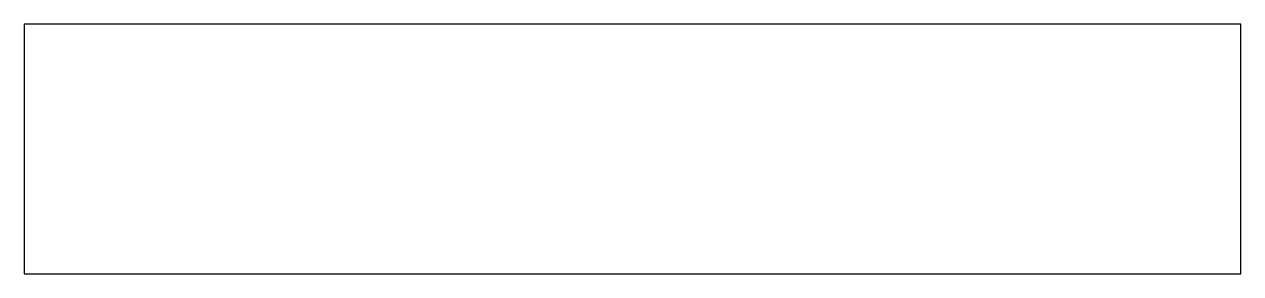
# Model space of a CAD drawing. Header units: inches. Extents: x 0 to 9.75, y 0 to 2.
import ezdxf

# ---------------------------------------------------------------- set-up
doc = ezdxf.new("R2010")
doc.units = ezdxf.units.IN
doc.header["$MEASUREMENT"] = 0

msp = doc.modelspace()

# ---------------------------------------------------------------- linework, layer by layer
at = {"color": 7, "linetype": 'Continuous', "lineweight": 25}
for p, q in [((9.75, 2), (0, 2)), ((0, 2), (0, 0)), ((9.75, 0), (9.75, 2)), ((0, 0), (9.75, 0))]:
    msp.add_line(p, q, dxfattribs=at)

doc.saveas('drawing.dxf')
